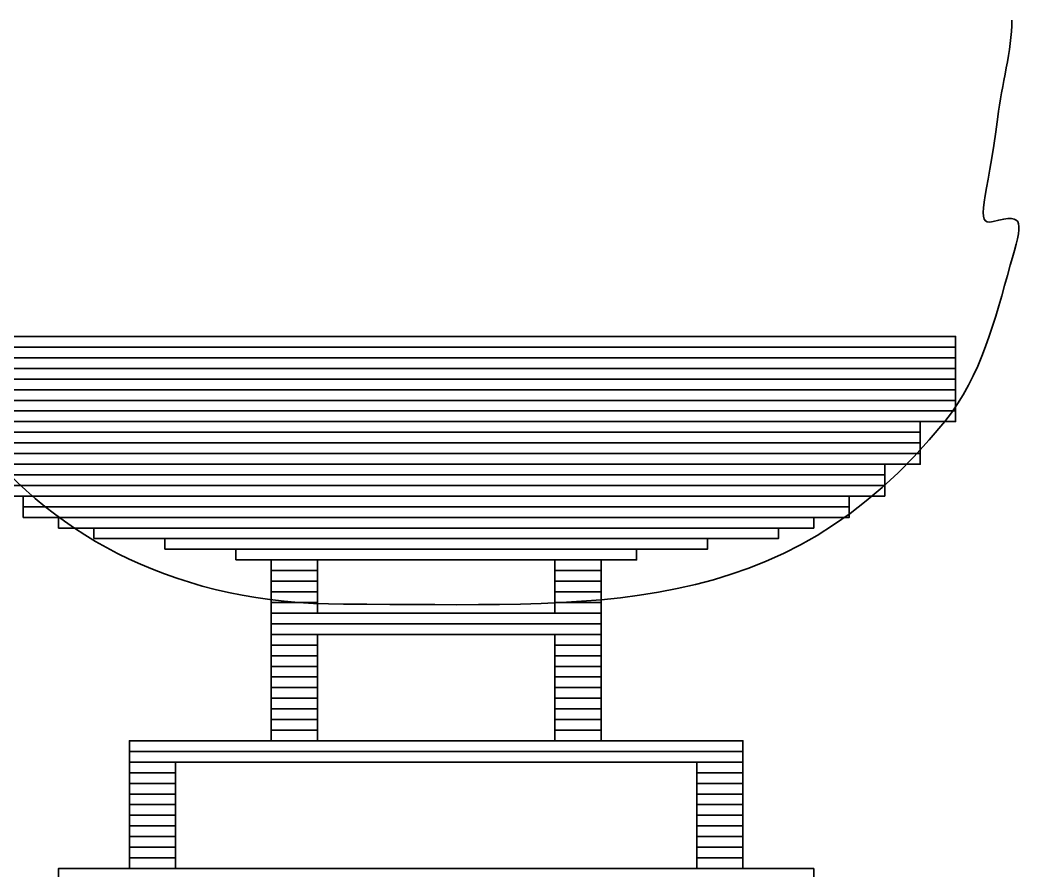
# Model space of a CAD drawing. Header units: centimetres. Extents: x -215 to 208, y -170 to 139.
# Drawn here: x 57.77 to 86.13, y 11.63 to 35.62 of the extents above; entities that cross this region are included whole.
import ezdxf

# ---------------------------------------------------------------- set-up
doc = ezdxf.new("R2010")
doc.units = ezdxf.units.CM
doc.header["$MEASUREMENT"] = 0
doc.layers.add('Layer 1', color=7, linetype='Continuous')

msp = doc.modelspace()

# ---------------------------------------------------------------- linework, layer by layer
at = {"layer": 'Layer 1', "color": 250, "lineweight": 35}
for points in [[(54.85, 26.39997), (84.15, 26.39997), (84.15, 26.69997), (54.85, 26.69997), (54.85, 26.39997)], [(54.85, 26.39997), (84.15, 26.39997), (84.15, 26.69997), (54.85, 26.69997), (54.85, 26.39997)], [(54.85, 26.09997), (84.15, 26.09997), (84.15, 26.39997), (54.85, 26.39997), (54.85, 26.09997)], [(54.85, 25.79997), (84.15, 25.79997), (84.15, 26.09997), (54.85, 26.09997), (54.85, 25.79997)], [(54.85, 25.49997), (84.15, 25.49997), (84.15, 25.79997), (54.85, 25.79997), (54.85, 25.49997)], [(54.85, 25.19997), (84.15, 25.19997), (84.15, 25.49997), (54.85, 25.49997), (54.85, 25.19997)], [(54.85, 24.89997), (84.15, 24.89997), (84.15, 25.19997), (54.85, 25.19997), (54.85, 24.89997)], [(54.85, 24.59997), (84.15, 24.59997), (84.15, 24.89997), (54.85, 24.89997), (54.85, 24.59997)], [(54.85, 24.29997), (84.15, 24.29997), (84.15, 24.59997), (54.85, 24.59997), (54.85, 24.29997)], [(55.85, 23.99997), (83.15, 23.99997), (83.15, 24.29997), (55.85, 24.29997), (55.85, 23.99997)], [(55.85, 23.69997), (83.15, 23.69997), (83.15, 23.99997), (55.85, 23.99997), (55.85, 23.69997)], [(55.85, 23.39997), (83.15, 23.39997), (83.15, 23.69997), (55.85, 23.69997), (55.85, 23.39997)], [(55.85, 23.09997), (83.15, 23.09997), (83.15, 23.39997), (55.85, 23.39997), (55.85, 23.09997)], [(56.85, 22.79997), (82.15, 22.79997), (82.15, 23.09997), (56.85, 23.09997), (56.85, 22.79997)], [(56.85, 22.49997), (82.15, 22.49997), (82.15, 22.79997), (56.85, 22.79997), (56.85, 22.49997)], [(56.85, 22.19997), (82.15, 22.19997), (82.15, 22.49997), (56.85, 22.49997), (56.85, 22.19997)], [(57.85, 21.89997), (81.15, 21.89997), (81.15, 22.19997), (57.85, 22.19997), (57.85, 21.89997)], [(57.85, 21.59997), (81.15, 21.59997), (81.15, 21.89997), (57.85, 21.89997), (57.85, 21.59997)], [(58.85, 21.29997), (80.15, 21.29997), (80.15, 21.59997), (58.85, 21.59997), (58.85, 21.29997)], [(59.85, 20.99997), (79.15, 20.99997), (79.15, 21.29997), (59.85, 21.29997), (59.85, 20.99997)], [(61.85, 20.69997), (77.15, 20.69997), (77.15, 20.99997), (61.85, 20.99997), (61.85, 20.69997)], [(63.85, 20.39997), (75.15, 20.39997), (75.15, 20.69997), (63.85, 20.69997), (63.85, 20.39997)], [(64.85, 20.09997), (66.15, 20.09997), (66.15, 20.39997), (64.85, 20.39997), (64.85, 20.09997)], [(72.85, 20.09997), (74.15, 20.09997), (74.15, 20.39997), (72.85, 20.39997), (72.85, 20.09997)], [(64.85, 19.79997), (66.15, 19.79997), (66.15, 20.09997), (64.85, 20.09997), (64.85, 19.79997)], [(72.85, 19.79997), (74.15, 19.79997), (74.15, 20.09997), (72.85, 20.09997), (72.85, 19.79997)], [(64.85, 19.49997), (66.15, 19.49997), (66.15, 19.79997), (64.85, 19.79997), (64.85, 19.49997)], [(72.85, 19.49997), (74.15, 19.49997), (74.15, 19.79997), (72.85, 19.79997), (72.85, 19.49997)], [(64.85, 19.19997), (66.15, 19.19997), (66.15, 19.49997), (64.85, 19.49997), (64.85, 19.19997)], [(72.85, 19.19997), (74.15, 19.19997), (74.15, 19.49997), (72.85, 19.49997), (72.85, 19.19997)], [(64.85, 18.89997), (66.15, 18.89997), (66.15, 19.19997), (64.85, 19.19997), (64.85, 18.89997)], [(72.85, 18.89997), (74.15, 18.89997), (74.15, 19.19997), (72.85, 19.19997), (72.85, 18.89997)], [(64.85, 18.59997), (74.15, 18.59997), (74.15, 18.89997), (64.85, 18.89997), (64.85, 18.59997)], [(64.85, 18.29997), (74.15, 18.29997), (74.15, 18.59997), (64.85, 18.59997), (64.85, 18.29997)], [(64.85, 17.99997), (66.15, 17.99997), (66.15, 18.29997), (64.85, 18.29997), (64.85, 17.99997)], [(72.85, 17.99997), (74.15, 17.99997), (74.15, 18.29997), (72.85, 18.29997), (72.85, 17.99997)], [(64.85, 17.69997), (66.15, 17.69997), (66.15, 17.99997), (64.85, 17.99997), (64.85, 17.69997)], [(72.85, 17.69997), (74.15, 17.69997), (74.15, 17.99997), (72.85, 17.99997), (72.85, 17.69997)], [(64.85, 17.39997), (66.15, 17.39997), (66.15, 17.69997), (64.85, 17.69997), (64.85, 17.39997)], [(72.85, 17.39997), (74.15, 17.39997), (74.15, 17.69997), (72.85, 17.69997), (72.85, 17.39997)], [(64.85, 17.09997), (66.15, 17.09997), (66.15, 17.39997), (64.85, 17.39997), (64.85, 17.09997)], [(72.85, 17.09997), (74.15, 17.09997), (74.15, 17.39997), (72.85, 17.39997), (72.85, 17.09997)], [(64.85, 16.79997), (66.15, 16.79997), (66.15, 17.09997), (64.85, 17.09997), (64.85, 16.79997)], [(72.85, 16.79997), (74.15, 16.79997), (74.15, 17.09997), (72.85, 17.09997), (72.85, 16.79997)], [(64.85, 16.49997), (66.15, 16.49997), (66.15, 16.79997), (64.85, 16.79997), (64.85, 16.49997)], [(72.85, 16.49997), (74.15, 16.49997), (74.15, 16.79997), (72.85, 16.79997), (72.85, 16.49997)], [(64.85, 16.19997), (66.15, 16.19997), (66.15, 16.49997), (64.85, 16.49997), (64.85, 16.19997)], [(72.85, 16.19997), (74.15, 16.19997), (74.15, 16.49997), (72.85, 16.49997), (72.85, 16.19997)], [(64.85, 15.89997), (66.15, 15.89997), (66.15, 16.19997), (64.85, 16.19997), (64.85, 15.89997)], [(72.85, 15.89997), (74.15, 15.89997), (74.15, 16.19997), (72.85, 16.19997), (72.85, 15.89997)], [(64.85, 15.59997), (66.15, 15.59997), (66.15, 15.89997), (64.85, 15.89997), (64.85, 15.59997)], [(72.85, 15.59997), (74.15, 15.59997), (74.15, 15.89997), (72.85, 15.89997), (72.85, 15.59997)], [(64.85, 15.29997), (66.15, 15.29997), (66.15, 15.59997), (64.85, 15.59997), (64.85, 15.29997)], [(72.85, 15.29997), (74.15, 15.29997), (74.15, 15.59997), (72.85, 15.59997), (72.85, 15.29997)], [(60.85, 14.99997), (78.15, 14.99997), (78.15, 15.29997), (60.85, 15.29997), (60.85, 14.99997)], [(60.85, 14.69997), (78.15, 14.69997), (78.15, 14.99997), (60.85, 14.99997), (60.85, 14.69997)], [(60.85, 14.39997), (62.15, 14.39997), (62.15, 14.69997), (60.85, 14.69997), (60.85, 14.39997)], [(76.85, 14.39997), (78.15, 14.39997), (78.15, 14.69997), (76.85, 14.69997), (76.85, 14.39997)], [(60.85, 14.09997), (62.15, 14.09997), (62.15, 14.39997), (60.85, 14.39997), (60.85, 14.09997)], [(76.85, 14.09997), (78.15, 14.09997), (78.15, 14.39997), (76.85, 14.39997), (76.85, 14.09997)], [(60.85, 13.79997), (62.15, 13.79997), (62.15, 14.09997), (60.85, 14.09997), (60.85, 13.79997)], [(76.85, 13.79997), (78.15, 13.79997), (78.15, 14.09997), (76.85, 14.09997), (76.85, 13.79997)], [(60.85, 13.49997), (62.15, 13.49997), (62.15, 13.79997), (60.85, 13.79997), (60.85, 13.49997)], [(76.85, 13.49997), (78.15, 13.49997), (78.15, 13.79997), (76.85, 13.79997), (76.85, 13.49997)], [(60.85, 13.19997), (62.15, 13.19997), (62.15, 13.49997), (60.85, 13.49997), (60.85, 13.19997)], [(76.85, 13.19997), (78.15, 13.19997), (78.15, 13.49997), (76.85, 13.49997), (76.85, 13.19997)], [(60.85, 12.89997), (62.15, 12.89997), (62.15, 13.19997), (60.85, 13.19997), (60.85, 12.89997)], [(76.85, 12.89997), (78.15, 12.89997), (78.15, 13.19997), (76.85, 13.19997), (76.85, 12.89997)], [(60.85, 12.59997), (62.15, 12.59997), (62.15, 12.89997), (60.85, 12.89997), (60.85, 12.59997)], [(76.85, 12.59997), (78.15, 12.59997), (78.15, 12.89997), (76.85, 12.89997), (76.85, 12.59997)], [(60.85, 12.29997), (62.15, 12.29997), (62.15, 12.59997), (60.85, 12.59997), (60.85, 12.29997)], [(76.85, 12.29997), (78.15, 12.29997), (78.15, 12.59997), (76.85, 12.59997), (76.85, 12.29997)], [(60.85, 11.99997), (62.15, 11.99997), (62.15, 12.29997), (60.85, 12.29997), (60.85, 11.99997)], [(76.85, 11.99997), (78.15, 11.99997), (78.15, 12.29997), (76.85, 12.29997), (76.85, 11.99997)], [(60.85, 11.69997), (62.15, 11.69997), (62.15, 11.99997), (60.85, 11.99997), (60.85, 11.69997)], [(76.85, 11.69997), (78.15, 11.69997), (78.15, 11.99997), (76.85, 11.99997), (76.85, 11.69997)], [(58.85, 11.39997), (80.15, 11.39997), (80.15, 11.69997), (58.85, 11.69997), (58.85, 11.39997)]]:
    msp.add_lwpolyline(points, close=True, dxfattribs=at)
at = {"layer": 'Layer 1', "color": 114, "lineweight": 35}
msp.add_open_spline([(53.06347, 34.91579), (53.06347, 26.4542), (57.66765, 19.15305), (66.88889, 19.15305), (66.88889, 19.15305), (73.97743, 19.15305), (79.22753, 18.60127), (83.84044, 24.30456), (83.84044, 24.30456), (84.88246, 25.59288), (85.26388, 27.19587), (85.6897, 28.70756), (85.6897, 28.70756), (86.03818, 29.94465), (86.13045, 30.18579), (85.20537, 29.9404), (85.20537, 29.9404), (84.66239, 29.79636), (85.03716, 30.54807), (85.33746, 32.89041), (85.33746, 32.89041), (85.45017, 33.76962), (85.73373, 34.78557), (85.73373, 35.62027)], degree=3, knots=[0, 0, 0, 0, 0.16666667, 0.16666667, 0.16666667, 0.16666667, 0.33333333, 0.33333333, 0.33333333, 0.33333333, 0.5, 0.5, 0.5, 0.5, 0.66666667, 0.66666667, 0.66666667, 0.66666667, 0.83333333, 0.83333333, 0.83333333, 0.83333333, 1, 1, 1, 1], dxfattribs=at)

doc.saveas('drawing.dxf')
